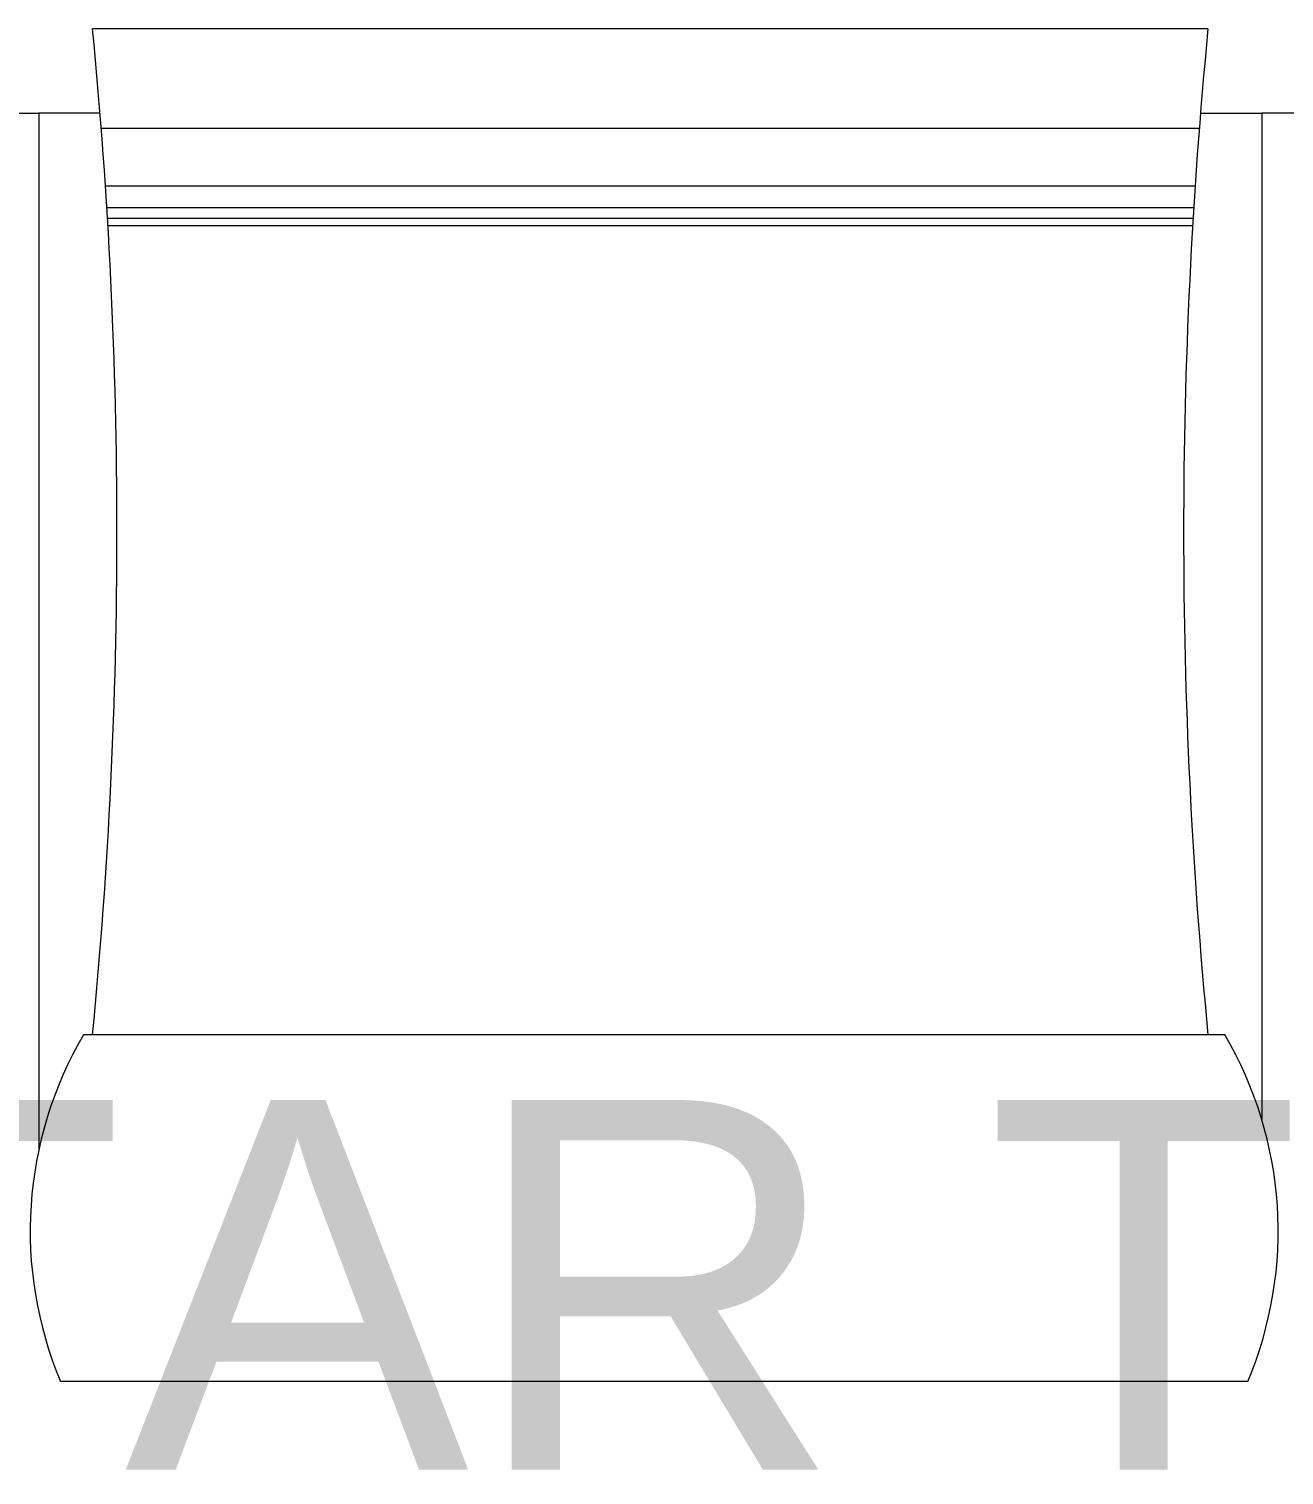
# Model space of a CAD drawing. Header units: metres. Extents: x -50 to 76, y -61 to 14.
# Drawn here: x 36.854 to 37.397, y -38.6 to -37.975 of the extents above; entities that cross this region are included whole.
import ezdxf

# ---------------------------------------------------------------- set-up
doc = ezdxf.new("R2010")
doc.units = ezdxf.units.M
doc.header["$MEASUREMENT"] = 0
doc.layers.add('1 MUEBLES', color=46, linetype='Continuous', lineweight=18)
doc.layers.add('1 TEXTOS', color=4, linetype='Continuous', lineweight=20)
doc.styles.add('Estilo_Generado_1', font='arial.ttf')

# ---------------------------------------------------------------- blocks, each defined once
blk = doc.blocks.new('EWRT')
at = {"layer": '1 MUEBLES'}
for p, q in [((37.36403, -37.97455), (36.88156, -37.97455)), ((36.83177, -38.01103), (36.85828, -38.01103)), ((36.85828, -38.01103), (36.85828, -38.45958)), ((36.8848, -38.01103), (36.85828, -38.01103)), ((36.85828, -38.01103), (36.85828, -38.2894)), ((37.36079, -38.01103), (37.38731, -38.01103)), ((37.38731, -38.01103), (37.38731, -38.44646)), ((37.41383, -38.01103), (37.38731, -38.01103)), ((37.36027, -38.01757), (36.88532, -38.01757)), ((37.35847, -38.04253), (36.88712, -38.04253)), ((37.35787, -38.0519), (36.88772, -38.0519)), ((37.35758, -38.05658), (36.88801, -38.05658)), ((37.3574, -38.0597), (36.88819, -38.0597)), ((37.37127, -38.40977), (36.87769, -38.40977)), ((37.38127, -38.55977), (36.86769, -38.55977))]:
    blk.add_line(p, q, dxfattribs=at)
for centre, radius, start, end in [((34.63922, -38.19216), 2.25287, 354.45704, 5.54296), ((39.60637, -38.19216), 2.25287, 174.45704, 185.54296), ((37.02209, -38.49473), 0.16754, 149.52835, 202.8435), ((37.22688, -38.49473), 0.16754, 337.1565, 30.47165)]:
    blk.add_arc(centre, radius, start, end, dxfattribs=at)

msp = doc.modelspace()

# ---------------------------------------------------------------- block references
at = {"layer": '1 MUEBLES'}
msp.add_blockref('EWRT', (0, 0), dxfattribs=at)

# ---------------------------------------------------------------- texts
at = {"layer": '1 TEXTOS', "insert": (36.60985, -38.43803), "char_height": 0.16, "attachment_point": 1, "style": 'Estilo_Generado_1'}
msp.add_mtext('\\A1;STAR T.V.', dxfattribs=at)

doc.saveas('drawing.dxf')
